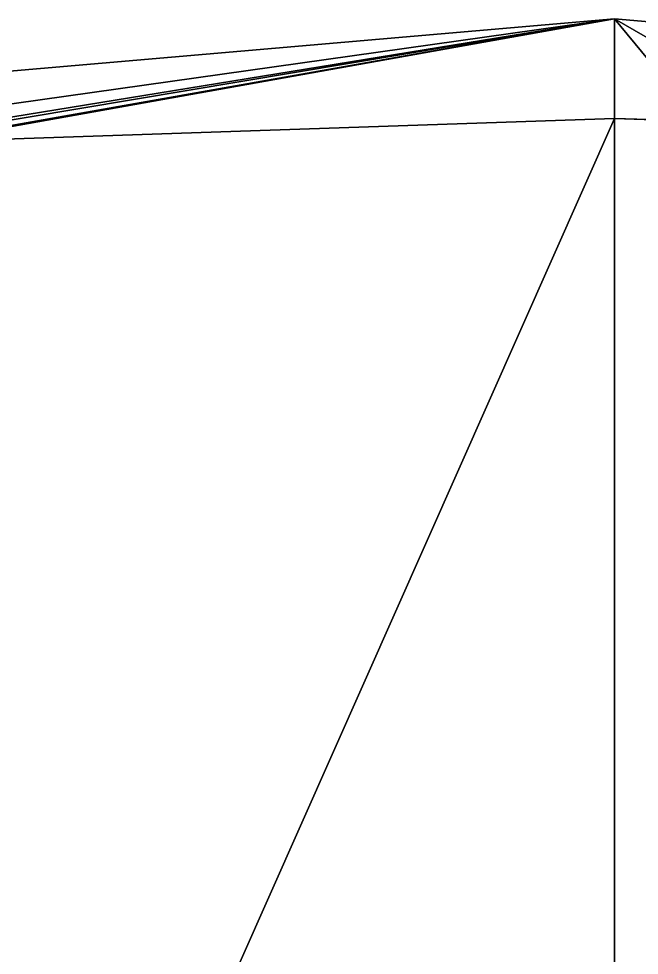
# Model space of a CAD drawing. Header units: millimetres. Extents: x -228 to 228, y -204 to 237.
# Drawn here: x -11.95 to 0.5, y 217.97 to 236.77 of the extents above; entities that cross this region are included whole.
import ezdxf

# ---------------------------------------------------------------- set-up
doc = ezdxf.new("R2010")
doc.units = ezdxf.units.MM
doc.header["$LTSCALE"] = 127.314815
for name, color, linetype in [('8041', 7, 'CONTINUOUS'), ('8063', 7, 'CONTINUOUS'), ('8085', 7, 'CONTINUOUS')]:
    doc.layers.add(name, color=color, linetype=linetype)

msp = doc.modelspace()

# ---------------------------------------------------------------- linework, layer by layer
at = {"layer": '8041', "color": 5, "linetype": 'Continuous'}
for points in [[(-13.814, 234.3, 262), (0, 234.769, 262), (-13.814, 203.629, 964.5), (-13.814, 234.3, 262)], [(-13.814, 203.629, 964.5), (0, 234.769, 262), (0, 204.097, 964.5), (-13.814, 203.629, 964.5)], [(0, 234.769, 262), (13.814, 234.3, 262), (0, 204.097, 964.5), (0, 234.769, 262)], [(13.814, 234.3, 262), (13.814, 203.629, 964.5), (0, 204.097, 964.5), (13.814, 234.3, 262)]]:
    msp.add_3dface(points, dxfattribs=at)
at = {"layer": '8063', "color": 5, "linetype": 'Continuous'}
for points in [[(0, 236.771, 262), (-35.386, 233.707, 262), (0, 206.099, 964.5), (0, 236.771, 262)], [(35.386, 233.707, 262), (0, 236.771, 262), (31.034, 218.874, 618.025), (35.386, 233.707, 262)], [(31.034, 218.874, 618.025), (0, 236.771, 262), (26.769, 204.352, 964.5), (31.034, 218.874, 618.025)], [(26.769, 204.352, 964.5), (0, 236.771, 262), (0, 206.099, 964.5), (26.769, 204.352, 964.5)], [(-35.386, 233.707, 262), (-31.034, 218.874, 618.025), (0, 206.099, 964.5), (-35.386, 233.707, 262)], [(-26.769, 204.352, 964.5), (0, 206.099, 964.5), (-31.034, 218.874, 618.025), (-26.769, 204.352, 964.5)]]:
    msp.add_3dface(points, dxfattribs=at)
at = {"layer": '8085', "color": 5, "linetype": 'Continuous'}
for points in [[(-25.698, 233.143, 262), (-35.386, 233.707, 262), (0, 236.771, 262), (-25.698, 233.143, 262)], [(-16.216, 234.123, 262), (-25.698, 233.143, 262), (0, 236.771, 262), (-16.216, 234.123, 262)], [(-16.07, 234.075, 262), (-16.216, 234.123, 262), (0, 236.771, 262), (-16.07, 234.075, 262)], [(-16.001, 233.938, 262), (-16.07, 234.075, 262), (0, 236.771, 262), (-16.001, 233.938, 262)], [(-13.814, 234.3, 262), (-16.001, 233.938, 262), (0, 236.771, 262), (-13.814, 234.3, 262)], [(0, 234.769, 262), (-13.814, 234.3, 262), (0, 236.771, 262), (0, 234.769, 262)], [(0, 234.769, 262), (0, 236.771, 262), (35.386, 233.707, 262), (0, 234.769, 262)], [(13.814, 234.3, 262), (0, 234.769, 262), (35.386, 233.707, 262), (13.814, 234.3, 262)]]:
    msp.add_3dface(points, dxfattribs=at)

doc.saveas('drawing.dxf')
